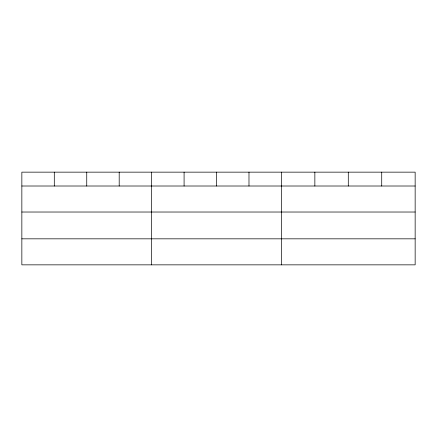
<?xml version="1.0" encoding="UTF-8"?>
<svg xmlns="http://www.w3.org/2000/svg" width="437" height="437" viewBox="0 0 437 437"><rect width="100%" height="100%" fill="white"/><g stroke="black" fill="none" stroke-linecap="round" stroke-linejoin="round"><path stroke-width="0.66" d="M415.15 212.027L415.15 172.151L21.85 172.151L21.85 264.849L415.15 264.849L415.15 212.027L21.85 212.027M21.85 186.009L415.15 186.009M21.85 238.831L415.15 238.831M381.719 172.151L381.719 186.009M348.289 172.151L348.289 186.009M314.858 172.151L314.858 186.009M281.428 172.151L281.428 264.849M248.981 172.151L248.981 186.009M216.534 172.151L216.534 186.009M184.086 172.151L184.086 186.009M151.639 172.151L151.639 264.849M119.192 172.151L119.192 186.009M86.745 172.151L86.745 186.009M54.297 172.151L54.297 186.009"/></g></svg>
